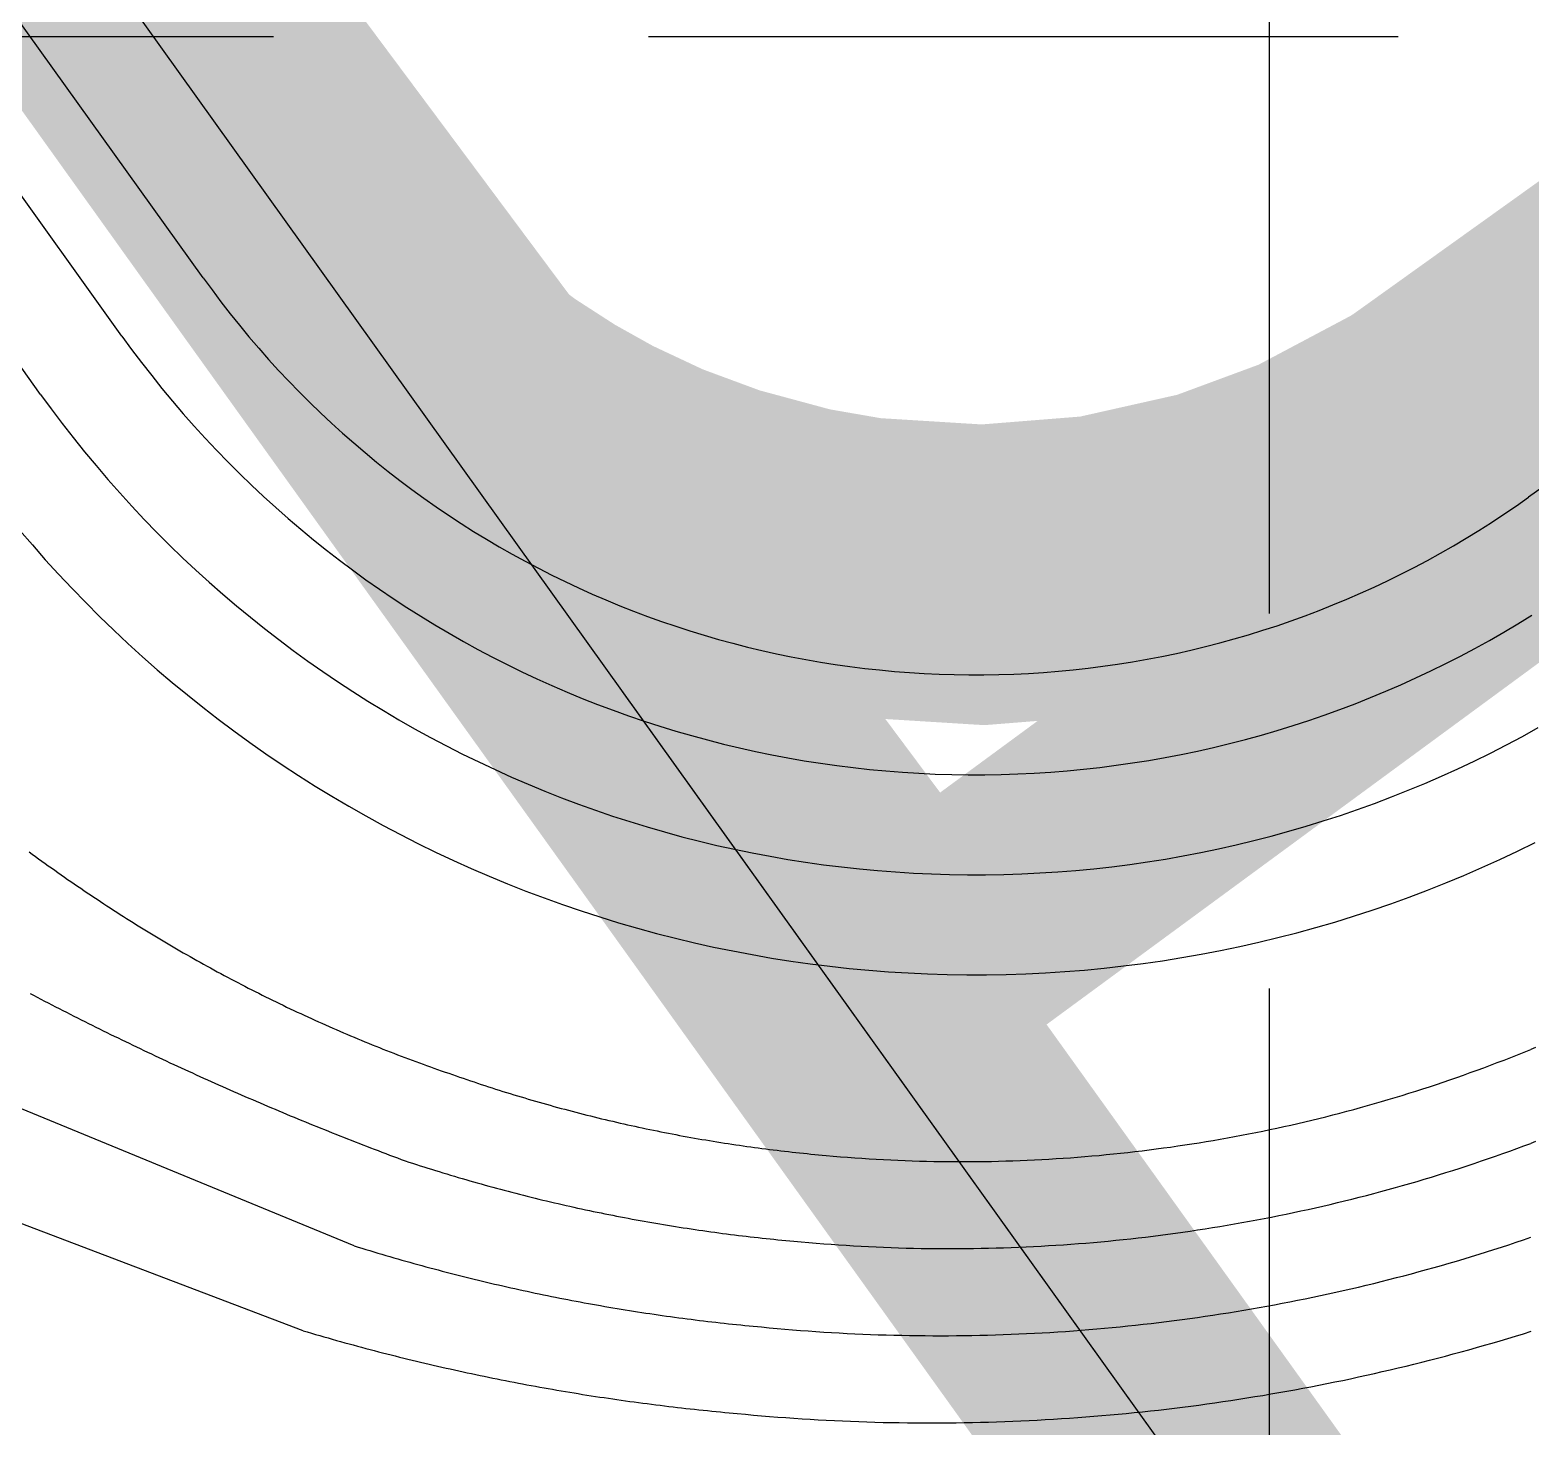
# Model space of a CAD drawing. Header units: inches. Extents: x 2439273 to 2445077, y 7048639 to 7057917.
# Drawn here: x 2442415 to 2442475.1, y 7053656.7 to 7053712.6 of the extents above; entities that cross this region are included whole.
import ezdxf

# ---------------------------------------------------------------- set-up
doc = ezdxf.new("R2010")
doc.units = ezdxf.units.IN
doc.header["$LTSCALE"] = 300
doc.header["$MEASUREMENT"] = 0
for name, pattern in [('DASHED', [0.29, 0.25, -0.04]), ('DASHEDX2', [0.165, 0.125, -0.04]), ('HIDDEN', [0.375, 0.25, -0.125]), ('PHANTOM', [4.25, 3.5, -0.15, 0.15, -0.15, 0.15, -0.15])]:
    doc.linetypes.add(name, pattern=pattern)
for name, color, linetype in [('BOUNDARY', 24, 'PHANTOM'), ('DRAINAGE_AREA', 250, 'DASHEDX2'), ('GRID', 254, 'HIDDEN'), ('LIMITS OF DISTURBANCE', 1, 'HIDDEN'), ('new', 3, 'Continuous'), ('PC', 43, 'DASHEDX2')]:
    doc.layers.add(name, color=color, linetype=linetype)

msp = doc.modelspace()

# ---------------------------------------------------------------- linework, layer by layer
at = {"layer": 'BOUNDARY', "color": 7, "linetype": 'Continuous', "flags": 128}
msp.add_lwpolyline([(2441748.831, 7054649.566), (2442955.134, 7052964.886), (2442981.84, 7052986.148), (2442978.985, 7053079.082), (2443104.99, 7053084.195), (2443124.071, 7053099.386), (2443545.946, 7053500.828), (2443498.64, 7053611.711), (2443514.014, 7053763.957), (2443611.836, 7054000.898), (2443936.29, 7054219.097), (2444200.967, 7054649.755), (2444283.166, 7055046.254), (2444151.979, 7055473.57), (2444011.626, 7055690.752), (2443140.657, 7055289.991)], dxfattribs=at)
msp.add_lwpolyline([(2441748.831, 7054649.566), (2442955.134, 7052964.886), (2442981.84, 7052986.148), (2442978.985, 7053079.082), (2443104.99, 7053084.195), (2443124.071, 7053099.386), (2443545.946, 7053500.828), (2443498.64, 7053611.711), (2443514.014, 7053763.957), (2443611.836, 7054000.898), (2443936.29, 7054219.097), (2444200.967, 7054649.755), (2444283.166, 7055046.254), (2444151.979, 7055473.57), (2444011.626, 7055690.752), (2443140.657, 7055289.991)], dxfattribs=at)
at = {"layer": 'DRAINAGE_AREA', "color": 7, "linetype": 'DASHED', "const_width": 12, "flags": 128}
msp.add_lwpolyline([(2442471.321, 7053696.212), (2442855.352, 7053971.149), (2442718.619, 7054888.488), (2442636.186, 7055024.844), (2441766.617, 7054624.727), (2442426.212, 7053703.56), (2442428.131, 7053701.393), (2442429.795, 7053699.769), (2442431.827, 7053698.037), (2442433.437, 7053696.841), (2442435.341, 7053695.613), (2442437.206, 7053694.571), (2442439.623, 7053693.437), (2442442.383, 7053692.416), (2442445.726, 7053691.513), (2442448.356, 7053691.056), (2442453.15, 7053690.759), (2442457.937, 7053691.141), (2442462.623, 7053692.193), (2442466.628, 7053693.674), (2442470.87, 7053695.926), (2442471.321, 7053696.212)], close=True, dxfattribs=at)
msp.add_lwpolyline([(2442426.212, 7053703.56), (2443106.662, 7052755.347), (2442449.991, 7052322.668), (2442339.328, 7052488.114)], dxfattribs=at)
at = {"layer": 'GRID', "linetype": 'HIDDEN', "ltscale": 0.4}
for p, q in [((2442464.613, 7049369.214), (2442464.613, 7057765.425)), ((2439424.763, 7053712.292), (2444925.444, 7053712.292))]:
    msp.add_line(p, q, dxfattribs=at)
at = {"layer": 'LIMITS OF DISTURBANCE', "linetype": 'HIDDEN', "const_width": 10, "flags": 128}
msp.add_lwpolyline([(2442886.991, 7052945.508), (2442895.429, 7053179.564), (2442913.361, 7053306.082), (2442998.8, 7053329.276), (2443093.732, 7053267.072), (2443296.253, 7053331.385), (2443338.445, 7053257.583), (2443392.24, 7053315.57), (2443340.554, 7053361.96), (2443447.089, 7053414.675), (2443517.822, 7053314.087), (2443574.966, 7053356.593), (2443489.914, 7053468.172), (2443446.059, 7053438.949), (2443383.598, 7053614.288), (2443418.052, 7053884.167), (2443327.031, 7054031.843), (2443323.073, 7054052.939), (2443416.733, 7054128.096), (2443524.903, 7054050.302), (2443573.712, 7054048.984), (2443787.414, 7054200.616), (2444024.685, 7054478.236), (2444110.498, 7054653.513), (2444155.291, 7054902.887), (2444160.765, 7055069.767), (2444147.308, 7055200.645), (2444077.574, 7055450.666), (2443950.396, 7055673.724), (2443333.939, 7055400.626), (2443359.364, 7055365.047), (2443134.351, 7055268.477), (2442886.456, 7055663.655), (2442672.884, 7055635.7), (2442663.985, 7055558.189), (2442899.022, 7055169.889), (2442892.759, 7055099.776), (2442914.053, 7055045.939), (2443178.35, 7054615.247), (2442985.451, 7054501.314), (2442726.727, 7054920.141), (2442733.57, 7054854.117), (2442852.435, 7053970.464), (2442450.392, 7053675.078), (2441832.146, 7054504.963), (2441778.692, 7054488.783), (2441880.344, 7054326.593), (2442122.976, 7053975.484), (2442344.489, 7053665.127), (2442528.89, 7053430.201), (2442805.155, 7053043.91), (2442834.55, 7052997.615)], close=True, dxfattribs=at)
at = {"layer": 'new', "color": 3, "linetype": 'PHANTOM', "flags": 128}
msp.add_lwpolyline([(2441748.831, 7054649.566), (2442955.134, 7052964.886), (2442981.84, 7052986.148), (2442978.985, 7053079.082), (2443104.99, 7053084.195), (2443124.071, 7053099.386), (2443545.946, 7053500.828), (2443498.64, 7053611.711), (2443514.014, 7053763.957), (2443611.836, 7054000.898), (2443936.29, 7054219.097), (2444200.967, 7054649.755), (2444283.166, 7055046.254), (2444151.979, 7055473.57), (2444011.626, 7055690.752), (2443140.657, 7055289.991)], dxfattribs=at)
at = {"layer": 'PC', "color": 24, "linetype": 'Continuous', "flags": 128}
for points in [[(2442639.609, 7055026.913), (2442722.457, 7054889.871), (2442859.669, 7053969.32), (2442474.974, 7053693.862)], [(2442421.954, 7053702.635), (2441763.365, 7054622.398)], [(2442418.702, 7053700.306), (2441760.112, 7054620.069)], [(2442415.45, 7053697.978), (2441756.86, 7054617.74)], [(2442421.954, 7053702.635), (2442422.306, 7053702.152), (2442422.665, 7053701.675), (2442423.031, 7053701.204), (2442423.404, 7053700.739), (2442423.785, 7053700.279), (2442424.173, 7053699.826), (2442424.569, 7053699.378), (2442424.971, 7053698.937), (2442425.38, 7053698.502), (2442425.796, 7053698.074), (2442426.218, 7053697.653), (2442426.647, 7053697.238), (2442427.083, 7053696.829), (2442427.524, 7053696.428), (2442427.973, 7053696.034), (2442428.427, 7053695.647), (2442428.887, 7053695.266), (2442429.353, 7053694.894), (2442429.825, 7053694.528), (2442430.303, 7053694.17), (2442430.786, 7053693.82), (2442431.275, 7053693.477), (2442431.769, 7053693.142), (2442432.268, 7053692.815), (2442432.772, 7053692.496), (2442433.282, 7053692.184), (2442433.796, 7053691.881), (2442434.314, 7053691.586), (2442434.838, 7053691.299), (2442435.365, 7053691.02), (2442435.898, 7053690.749), (2442436.434, 7053690.487), (2442436.974, 7053690.234), (2442437.518, 7053689.988), (2442438.066, 7053689.752), (2442438.618, 7053689.524), (2442439.173, 7053689.305), (2442439.732, 7053689.094), (2442440.294, 7053688.893), (2442440.859, 7053688.7), (2442441.426, 7053688.516), (2442441.997, 7053688.341), (2442442.57, 7053688.175), (2442443.146, 7053688.018), (2442443.725, 7053687.87), (2442444.305, 7053687.731), (2442444.888, 7053687.602), (2442445.472, 7053687.481), (2442446.059, 7053687.37), (2442446.647, 7053687.268), (2442447.237, 7053687.175), (2442447.828, 7053687.091), (2442448.42, 7053687.017), (2442449.013, 7053686.952), (2442449.608, 7053686.897), (2442450.203, 7053686.85), (2442450.798, 7053686.813), (2442451.395, 7053686.786), (2442451.991, 7053686.768), (2442452.588, 7053686.759), (2442453.185, 7053686.76), (2442453.782, 7053686.769), (2442454.378, 7053686.789), (2442454.975, 7053686.817), (2442455.57, 7053686.855), (2442456.165, 7053686.903), (2442456.76, 7053686.96), (2442457.353, 7053687.026), (2442457.945, 7053687.101), (2442458.536, 7053687.186), (2442459.125, 7053687.28), (2442459.713, 7053687.383), (2442460.299, 7053687.495), (2442460.884, 7053687.617), (2442461.466, 7053687.748), (2442462.046, 7053687.887), (2442462.624, 7053688.036), (2442463.2, 7053688.195), (2442463.773, 7053688.362), (2442464.343, 7053688.538), (2442464.911, 7053688.723), (2442465.475, 7053688.917), (2442466.037, 7053689.119), (2442466.595, 7053689.331), (2442467.15, 7053689.551), (2442467.701, 7053689.78), (2442468.249, 7053690.018), (2442468.792, 7053690.264), (2442469.332, 7053690.518), (2442469.868, 7053690.781), (2442470.4, 7053691.053), (2442470.927, 7053691.333), (2442471.45, 7053691.621), (2442471.968, 7053691.917), (2442472.481, 7053692.221), (2442472.99, 7053692.534), (2442473.494, 7053692.854), (2442473.992, 7053693.182), (2442474.486, 7053693.518), (2442474.974, 7053693.862)], [(2442418.702, 7053700.306), (2442419.09, 7053699.773), (2442419.487, 7053699.246), (2442419.892, 7053698.725), (2442420.305, 7053698.21), (2442420.726, 7053697.702), (2442421.155, 7053697.201), (2442421.592, 7053696.707), (2442422.036, 7053696.219), (2442422.488, 7053695.739), (2442422.948, 7053695.265), (2442423.415, 7053694.799), (2442423.889, 7053694.341), (2442424.37, 7053693.889), (2442424.859, 7053693.446), (2442425.354, 7053693.01), (2442425.856, 7053692.582), (2442426.365, 7053692.162), (2442426.88, 7053691.75), (2442427.402, 7053691.346), (2442427.929, 7053690.951), (2442428.464, 7053690.563), (2442429.004, 7053690.185), (2442429.55, 7053689.814), (2442430.101, 7053689.453), (2442430.659, 7053689.1), (2442431.222, 7053688.755), (2442431.79, 7053688.42), (2442432.363, 7053688.094), (2442432.942, 7053687.776), (2442433.525, 7053687.468), (2442434.113, 7053687.169), (2442434.706, 7053686.88), (2442435.303, 7053686.599), (2442435.905, 7053686.328), (2442436.51, 7053686.067), (2442437.12, 7053685.815), (2442437.734, 7053685.573), (2442438.351, 7053685.34), (2442438.972, 7053685.117), (2442439.596, 7053684.904), (2442440.224, 7053684.701), (2442440.855, 7053684.508), (2442441.488, 7053684.324), (2442442.125, 7053684.151), (2442442.764, 7053683.987), (2442443.406, 7053683.834), (2442444.05, 7053683.69), (2442444.696, 7053683.557), (2442445.344, 7053683.434), (2442445.994, 7053683.321), (2442446.646, 7053683.219), (2442447.299, 7053683.127), (2442447.954, 7053683.045), (2442448.609, 7053682.973), (2442449.266, 7053682.911), (2442449.924, 7053682.86), (2442450.582, 7053682.819), (2442451.241, 7053682.789), (2442451.901, 7053682.769), (2442452.56, 7053682.759), (2442453.22, 7053682.76), (2442453.88, 7053682.771), (2442454.539, 7053682.792), (2442455.198, 7053682.824), (2442455.857, 7053682.866), (2442456.514, 7053682.918), (2442457.171, 7053682.981), (2442457.827, 7053683.054), (2442458.481, 7053683.137), (2442459.134, 7053683.231), (2442459.786, 7053683.335), (2442460.435, 7053683.449), (2442461.083, 7053683.573), (2442461.729, 7053683.707), (2442462.373, 7053683.852), (2442463.014, 7053684.006), (2442463.653, 7053684.171), (2442464.289, 7053684.346), (2442464.923, 7053684.53), (2442465.553, 7053684.725), (2442466.18, 7053684.929), (2442466.804, 7053685.144), (2442467.425, 7053685.368), (2442468.042, 7053685.602), (2442468.655, 7053685.845), (2442469.264, 7053686.098), (2442469.869, 7053686.361), (2442470.47, 7053686.633), (2442471.067, 7053686.914), (2442471.659, 7053687.205), (2442472.247, 7053687.505), (2442472.83, 7053687.814), (2442473.407, 7053688.133), (2442473.98, 7053688.46), (2442474.548, 7053688.796), (2442475.11, 7053689.142)], [(2442415.45, 7053697.978), (2442415.875, 7053697.393), (2442416.31, 7053696.816), (2442416.753, 7053696.245), (2442417.205, 7053695.682), (2442417.666, 7053695.126), (2442418.136, 7053694.577), (2442418.615, 7053694.035), (2442419.101, 7053693.501), (2442419.596, 7053692.975), (2442420.1, 7053692.457), (2442420.611, 7053691.946), (2442421.131, 7053691.444), (2442421.658, 7053690.95), (2442422.193, 7053690.464), (2442422.735, 7053689.987), (2442423.285, 7053689.518), (2442423.842, 7053689.058), (2442424.406, 7053688.606), (2442424.978, 7053688.164), (2442425.556, 7053687.731), (2442426.141, 7053687.307), (2442426.733, 7053686.892), (2442427.331, 7053686.486), (2442427.935, 7053686.09), (2442428.545, 7053685.704), (2442429.162, 7053685.327), (2442429.784, 7053684.959), (2442430.412, 7053684.602), (2442431.046, 7053684.254), (2442431.684, 7053683.917), (2442432.329, 7053683.59), (2442432.978, 7053683.272), (2442433.632, 7053682.965), (2442434.291, 7053682.668), (2442434.954, 7053682.382), (2442435.622, 7053682.106), (2442436.294, 7053681.841), (2442436.97, 7053681.586), (2442437.65, 7053681.342), (2442438.334, 7053681.109), (2442439.021, 7053680.886), (2442439.712, 7053680.674), (2442440.406, 7053680.473), (2442441.103, 7053680.283), (2442441.803, 7053680.104), (2442442.506, 7053679.936), (2442443.211, 7053679.779), (2442443.919, 7053679.633), (2442444.629, 7053679.499), (2442445.341, 7053679.375), (2442446.055, 7053679.263), (2442446.77, 7053679.162), (2442447.487, 7053679.072), (2442448.205, 7053678.993), (2442448.925, 7053678.926), (2442449.645, 7053678.87), (2442450.366, 7053678.825), (2442451.088, 7053678.792), (2442451.81, 7053678.77), (2442452.533, 7053678.759), (2442453.255, 7053678.76), (2442453.978, 7053678.772), (2442454.7, 7053678.795), (2442455.422, 7053678.83), (2442456.143, 7053678.876), (2442456.863, 7053678.933), (2442457.582, 7053679.002), (2442458.301, 7053679.082), (2442459.017, 7053679.173), (2442459.733, 7053679.276), (2442460.446, 7053679.389), (2442461.158, 7053679.514), (2442461.867, 7053679.65), (2442462.575, 7053679.798), (2442463.28, 7053679.956), (2442463.982, 7053680.125), (2442464.682, 7053680.306), (2442465.379, 7053680.497), (2442466.072, 7053680.699), (2442466.763, 7053680.912), (2442467.45, 7053681.136), (2442468.133, 7053681.371), (2442468.813, 7053681.616), (2442469.489, 7053681.872), (2442470.16, 7053682.139), (2442470.827, 7053682.416), (2442471.49, 7053682.704), (2442472.148, 7053683.002), (2442472.802, 7053683.31), (2442473.451, 7053683.628), (2442474.094, 7053683.957), (2442474.732, 7053684.296), (2442475.365, 7053684.645)], [(2442414.607, 7053692.549), (2442415.118, 7053691.952), (2442415.637, 7053691.364), (2442416.167, 7053690.783), (2442416.705, 7053690.211), (2442417.252, 7053689.648), (2442417.808, 7053689.093), (2442418.372, 7053688.547), (2442418.945, 7053688.01), (2442419.527, 7053687.482), (2442420.116, 7053686.963), (2442420.714, 7053686.453), (2442421.32, 7053685.953), (2442421.933, 7053685.463), (2442422.554, 7053684.982), (2442423.183, 7053684.511), (2442423.818, 7053684.05), (2442424.461, 7053683.599), (2442425.111, 7053683.158), (2442425.768, 7053682.728), (2442426.432, 7053682.307), (2442427.102, 7053681.898), (2442427.778, 7053681.499), (2442428.461, 7053681.11), (2442429.149, 7053680.732), (2442429.844, 7053680.366), (2442430.544, 7053680.01), (2442431.25, 7053679.665), (2442431.961, 7053679.331), (2442432.677, 7053679.009), (2442433.398, 7053678.697), (2442434.124, 7053678.397), (2442434.854, 7053678.109), (2442435.589, 7053677.832), (2442436.328, 7053677.567), (2442437.072, 7053677.313), (2442437.819, 7053677.071), (2442438.57, 7053676.841), (2442439.324, 7053676.622), (2442440.082, 7053676.416), (2442440.843, 7053676.221), (2442441.607, 7053676.039), (2442442.373, 7053675.868), (2442443.143, 7053675.71), (2442443.914, 7053675.563), (2442444.688, 7053675.429), (2442445.464, 7053675.307), (2442446.241, 7053675.197), (2442447.021, 7053675.099), (2442447.801, 7053675.014), (2442448.583, 7053674.94), (2442449.366, 7053674.88), (2442450.15, 7053674.831), (2442450.935, 7053674.795), (2442451.72, 7053674.771), (2442452.505, 7053674.759), (2442453.291, 7053674.76), (2442454.076, 7053674.773), (2442454.861, 7053674.798), (2442455.645, 7053674.836), (2442456.429, 7053674.886), (2442457.212, 7053674.949), (2442457.994, 7053675.023), (2442458.774, 7053675.11), (2442459.554, 7053675.209), (2442460.331, 7053675.321), (2442461.107, 7053675.444), (2442461.88, 7053675.58), (2442462.652, 7053675.728), (2442463.42, 7053675.888), (2442464.187, 7053676.06), (2442464.95, 7053676.244), (2442465.711, 7053676.44), (2442466.468, 7053676.648), (2442467.222, 7053676.868), (2442467.973, 7053677.1), (2442468.719, 7053677.343), (2442469.462, 7053677.598), (2442470.201, 7053677.865), (2442470.935, 7053678.143), (2442471.665, 7053678.433), (2442472.391, 7053678.734), (2442473.111, 7053679.047), (2442473.827, 7053679.371), (2442474.537, 7053679.706), (2442475.242, 7053680.052)], [(2442414.986, 7053679.679), (2442415.114, 7053679.586), (2442415.242, 7053679.493), (2442415.37, 7053679.4), (2442415.498, 7053679.307), (2442415.627, 7053679.215), (2442415.755, 7053679.123), (2442415.884, 7053679.031), (2442416.013, 7053678.94), (2442416.142, 7053678.848), (2442416.272, 7053678.757), (2442416.402, 7053678.667), (2442416.531, 7053678.576), (2442416.661, 7053678.486), (2442416.792, 7053678.397), (2442416.922, 7053678.307), (2442417.053, 7053678.218), (2442417.184, 7053678.129), (2442417.315, 7053678.041), (2442417.446, 7053677.952), (2442417.577, 7053677.864), (2442417.709, 7053677.777), (2442417.841, 7053677.689), (2442417.973, 7053677.602), (2442418.105, 7053677.515)], [(2442418.105, 7053677.515), (2442418.236, 7053677.43), (2442418.366, 7053677.345), (2442418.497, 7053677.261), (2442418.628, 7053677.176), (2442418.759, 7053677.093), (2442418.891, 7053677.009), (2442419.022, 7053676.926), (2442419.154, 7053676.843), (2442419.286, 7053676.761), (2442419.419, 7053676.678), (2442419.551, 7053676.596), (2442419.684, 7053676.515), (2442419.817, 7053676.434), (2442419.95, 7053676.353), (2442420.083, 7053676.272), (2442420.217, 7053676.192), (2442420.35, 7053676.112), (2442420.484, 7053676.033), (2442420.618, 7053675.954), (2442420.753, 7053675.875), (2442420.887, 7053675.797), (2442421.022, 7053675.718), (2442421.157, 7053675.641), (2442421.292, 7053675.563), (2442421.427, 7053675.486), (2442421.563, 7053675.409), (2442421.699, 7053675.333), (2442421.834, 7053675.257), (2442421.97, 7053675.181), (2442422.107, 7053675.106), (2442422.243, 7053675.031), (2442422.38, 7053674.956), (2442422.517, 7053674.882), (2442422.654, 7053674.808), (2442422.791, 7053674.734), (2442422.928, 7053674.661), (2442423.066, 7053674.588), (2442423.204, 7053674.515), (2442423.342, 7053674.443), (2442423.48, 7053674.371), (2442423.618, 7053674.3), (2442423.757, 7053674.229), (2442423.895, 7053674.158), (2442424.034, 7053674.087), (2442424.173, 7053674.017), (2442424.313, 7053673.947), (2442424.452, 7053673.878), (2442424.592, 7053673.809), (2442424.731, 7053673.74), (2442424.871, 7053673.672), (2442425.011, 7053673.604), (2442425.152, 7053673.536), (2442425.292, 7053673.469), (2442425.433, 7053673.402), (2442425.574, 7053673.335), (2442425.714, 7053673.269), (2442425.856, 7053673.203), (2442425.997, 7053673.138), (2442426.138, 7053673.073), (2442426.28, 7053673.008), (2442426.422, 7053672.943), (2442426.564, 7053672.879), (2442426.706, 7053672.816), (2442426.848, 7053672.752), (2442426.99, 7053672.689), (2442427.133, 7053672.627), (2442427.276, 7053672.565), (2442427.419, 7053672.503), (2442427.562, 7053672.441), (2442427.705, 7053672.38), (2442427.848, 7053672.319), (2442427.992, 7053672.259), (2442428.136, 7053672.199), (2442428.279, 7053672.139), (2442428.423, 7053672.08), (2442428.568, 7053672.021), (2442428.712, 7053671.962), (2442428.856, 7053671.904), (2442429.001, 7053671.846), (2442429.146, 7053671.788), (2442429.29, 7053671.731), (2442429.435, 7053671.674), (2442429.581, 7053671.618), (2442429.726, 7053671.562), (2442429.871, 7053671.506), (2442430.017, 7053671.451), (2442430.163, 7053671.396), (2442430.308, 7053671.341), (2442430.454, 7053671.287), (2442430.601, 7053671.233), (2442430.747, 7053671.18), (2442430.893, 7053671.127), (2442431.04, 7053671.074), (2442431.186, 7053671.022), (2442431.333, 7053670.97), (2442431.48, 7053670.918), (2442431.627, 7053670.867), (2442431.774, 7053670.816), (2442431.922, 7053670.766), (2442432.069, 7053670.716)], [(2442415.025, 7053674.014), (2442415.171, 7053673.937), (2442415.317, 7053673.861), (2442415.462, 7053673.785), (2442415.608, 7053673.709), (2442415.754, 7053673.633), (2442415.9, 7053673.558), (2442416.046, 7053673.482), (2442416.193, 7053673.407), (2442416.339, 7053673.332), (2442416.485, 7053673.258), (2442416.632, 7053673.183), (2442416.779, 7053673.109), (2442416.925, 7053673.035), (2442417.072, 7053672.961), (2442417.219, 7053672.887), (2442417.366, 7053672.813), (2442417.513, 7053672.74), (2442417.66, 7053672.666), (2442417.808, 7053672.593), (2442417.955, 7053672.521), (2442418.103, 7053672.448), (2442418.25, 7053672.375), (2442418.398, 7053672.303), (2442418.546, 7053672.231), (2442418.693, 7053672.159), (2442418.841, 7053672.087), (2442418.989, 7053672.016), (2442419.138, 7053671.945), (2442419.286, 7053671.873), (2442419.434, 7053671.803), (2442419.582, 7053671.732), (2442419.731, 7053671.661), (2442419.88, 7053671.591), (2442420.028, 7053671.521), (2442420.177, 7053671.451), (2442420.326, 7053671.381), (2442420.475, 7053671.311), (2442420.624, 7053671.242), (2442420.773, 7053671.173), (2442420.922, 7053671.104), (2442421.072, 7053671.035), (2442421.221, 7053670.966), (2442421.37, 7053670.898), (2442421.52, 7053670.829), (2442421.67, 7053670.761), (2442421.819, 7053670.693), (2442421.969, 7053670.626), (2442422.119, 7053670.558), (2442422.269, 7053670.491), (2442422.419, 7053670.424), (2442422.569, 7053670.357), (2442422.72, 7053670.29), (2442422.87, 7053670.224), (2442423.02, 7053670.157), (2442423.171, 7053670.091), (2442423.322, 7053670.025), (2442423.472, 7053669.959), (2442423.623, 7053669.894), (2442423.774, 7053669.828), (2442423.925, 7053669.763), (2442424.076, 7053669.698), (2442424.227, 7053669.633), (2442424.378, 7053669.569), (2442424.529, 7053669.505), (2442424.681, 7053669.44), (2442424.832, 7053669.376), (2442424.984, 7053669.312), (2442425.135, 7053669.249), (2442425.287, 7053669.185), (2442425.439, 7053669.122), (2442425.591, 7053669.059), (2442425.743, 7053668.996), (2442425.895, 7053668.934), (2442426.047, 7053668.871), (2442426.199, 7053668.809), (2442426.351, 7053668.747), (2442426.503, 7053668.685), (2442426.656, 7053668.623), (2442426.808, 7053668.562), (2442426.961, 7053668.501), (2442427.114, 7053668.44), (2442427.266, 7053668.379), (2442427.419, 7053668.318), (2442427.572, 7053668.258), (2442427.725, 7053668.197), (2442427.878, 7053668.137), (2442428.031, 7053668.077), (2442428.184, 7053668.018), (2442428.338, 7053667.958), (2442428.491, 7053667.899), (2442428.644, 7053667.84), (2442428.798, 7053667.781), (2442428.951, 7053667.722), (2442429.105, 7053667.664), (2442429.259, 7053667.605), (2442429.413, 7053667.547), (2442429.567, 7053667.489), (2442429.72, 7053667.432), (2442429.874, 7053667.374), (2442430.029, 7053667.317)], [(2442446.872, 7053667.531), (2442447.159, 7053667.505), (2442447.446, 7053667.481), (2442447.733, 7053667.458), (2442448.02, 7053667.437), (2442448.307, 7053667.417), (2442448.594, 7053667.399), (2442448.882, 7053667.382), (2442449.169, 7053667.366), (2442449.456, 7053667.351), (2442449.744, 7053667.338), (2442450.032, 7053667.327), (2442450.319, 7053667.316), (2442450.607, 7053667.308), (2442450.895, 7053667.3), (2442451.182, 7053667.294), (2442451.47, 7053667.289), (2442451.758, 7053667.286), (2442452.046, 7053667.284), (2442452.334, 7053667.283), (2442452.622, 7053667.284), (2442452.909, 7053667.286), (2442453.197, 7053667.29), (2442453.485, 7053667.295), (2442453.773, 7053667.301), (2442454.06, 7053667.309), (2442454.348, 7053667.318), (2442454.636, 7053667.329), (2442454.923, 7053667.341), (2442455.211, 7053667.354), (2442455.498, 7053667.369), (2442455.786, 7053667.385), (2442456.073, 7053667.402), (2442456.36, 7053667.421), (2442456.647, 7053667.441), (2442456.934, 7053667.463), (2442457.221, 7053667.485), (2442457.508, 7053667.51), (2442457.795, 7053667.535), (2442458.081, 7053667.563), (2442458.368, 7053667.591), (2442458.654, 7053667.621), (2442458.94, 7053667.652), (2442459.226, 7053667.685), (2442459.512, 7053667.718), (2442459.798, 7053667.754), (2442460.083, 7053667.79), (2442460.368, 7053667.829), (2442460.654, 7053667.868), (2442460.939, 7053667.909), (2442461.223, 7053667.951), (2442461.508, 7053667.994), (2442461.792, 7053668.039), (2442462.076, 7053668.086), (2442462.36, 7053668.133), (2442462.644, 7053668.182), (2442462.927, 7053668.233), (2442463.21, 7053668.284), (2442463.493, 7053668.337), (2442463.776, 7053668.392), (2442464.058, 7053668.448), (2442464.34, 7053668.505), (2442464.622, 7053668.563), (2442464.904, 7053668.623), (2442465.185, 7053668.685), (2442465.466, 7053668.747), (2442465.746, 7053668.811), (2442466.027, 7053668.876), (2442466.307, 7053668.943), (2442466.586, 7053669.011), (2442466.866, 7053669.08), (2442467.145, 7053669.151), (2442467.424, 7053669.223), (2442467.702, 7053669.296), (2442467.98, 7053669.371), (2442468.257, 7053669.447), (2442468.535, 7053669.524), (2442468.812, 7053669.603), (2442469.088, 7053669.683), (2442469.364, 7053669.764), (2442469.64, 7053669.847), (2442469.915, 7053669.931), (2442470.19, 7053670.016), (2442470.465, 7053670.103), (2442470.739, 7053670.191), (2442471.012, 7053670.28), (2442471.286, 7053670.37), (2442471.558, 7053670.462), (2442471.831, 7053670.555), (2442472.103, 7053670.65), (2442472.374, 7053670.746), (2442472.645, 7053670.843), (2442472.915, 7053670.941), (2442473.185, 7053671.041), (2442473.455, 7053671.142), (2442473.724, 7053671.244), (2442473.993, 7053671.348), (2442474.261, 7053671.453), (2442474.528, 7053671.559), (2442474.795, 7053671.666), (2442475.062, 7053671.775)], [(2442475.249, 7053671.852), (2442475.062, 7053671.775)], [(2442427.988, 7053663.918), (2442411.946, 7053670.512)], [(2442432.069, 7053670.716), (2442432.213, 7053670.666), (2442432.356, 7053670.616), (2442432.5, 7053670.567), (2442432.644, 7053670.518), (2442432.787, 7053670.47), (2442432.931, 7053670.422), (2442433.076, 7053670.374), (2442433.22, 7053670.327), (2442433.364, 7053670.28), (2442433.509, 7053670.233), (2442433.653, 7053670.187), (2442433.798, 7053670.141), (2442433.943, 7053670.095), (2442434.088, 7053670.05), (2442434.233, 7053670.005), (2442434.378, 7053669.961), (2442434.523, 7053669.917), (2442434.668, 7053669.873), (2442434.814, 7053669.83), (2442434.959, 7053669.787), (2442435.105, 7053669.744), (2442435.251, 7053669.702), (2442435.397, 7053669.66), (2442435.543, 7053669.618), (2442435.689, 7053669.577), (2442435.835, 7053669.536), (2442435.981, 7053669.495), (2442436.128, 7053669.455), (2442436.274, 7053669.415), (2442436.421, 7053669.376), (2442436.568, 7053669.337), (2442436.714, 7053669.298), (2442436.861, 7053669.26), (2442437.008, 7053669.222), (2442437.155, 7053669.184), (2442437.302, 7053669.147), (2442437.45, 7053669.11), (2442437.597, 7053669.074), (2442437.745, 7053669.038), (2442437.892, 7053669.002), (2442438.04, 7053668.966), (2442438.187, 7053668.931), (2442438.335, 7053668.897), (2442438.483, 7053668.862), (2442438.631, 7053668.828), (2442438.779, 7053668.795), (2442438.927, 7053668.762), (2442439.075, 7053668.729), (2442439.224, 7053668.696), (2442439.372, 7053668.664), (2442439.521, 7053668.632), (2442439.669, 7053668.601), (2442439.818, 7053668.57), (2442439.966, 7053668.539), (2442440.115, 7053668.509), (2442440.264, 7053668.479), (2442440.413, 7053668.45), (2442440.562, 7053668.42), (2442440.711, 7053668.392), (2442440.86, 7053668.363), (2442441.009, 7053668.335), (2442441.158, 7053668.307), (2442441.308, 7053668.28), (2442441.457, 7053668.253), (2442441.607, 7053668.227), (2442441.756, 7053668.2), (2442441.906, 7053668.175), (2442442.055, 7053668.149), (2442442.205, 7053668.124), (2442442.355, 7053668.099), (2442442.505, 7053668.075), (2442442.655, 7053668.051), (2442442.805, 7053668.027), (2442442.955, 7053668.004), (2442443.105, 7053667.981), (2442443.255, 7053667.959), (2442443.405, 7053667.937), (2442443.555, 7053667.915), (2442443.705, 7053667.893), (2442443.856, 7053667.872), (2442444.006, 7053667.852), (2442444.157, 7053667.832), (2442444.307, 7053667.812), (2442444.458, 7053667.792), (2442444.608, 7053667.773), (2442444.759, 7053667.754), (2442444.91, 7053667.736), (2442445.06, 7053667.718), (2442445.211, 7053667.7), (2442445.362, 7053667.683), (2442445.513, 7053667.666), (2442445.664, 7053667.649), (2442445.815, 7053667.633), (2442445.966, 7053667.617), (2442446.117, 7053667.602), (2442446.268, 7053667.587), (2442446.419, 7053667.572), (2442446.57, 7053667.558), (2442446.721, 7053667.544), (2442446.872, 7053667.531)], [(2442475.256, 7053668.086), (2442475.067, 7053668.015)], [(2442445.581, 7053664.099), (2442445.879, 7053664.072), (2442446.178, 7053664.046), (2442446.477, 7053664.021), (2442446.776, 7053663.997), (2442447.075, 7053663.975), (2442447.375, 7053663.954), (2442447.674, 7053663.935), (2442447.974, 7053663.916), (2442448.273, 7053663.9), (2442448.573, 7053663.884), (2442448.872, 7053663.87), (2442449.172, 7053663.858), (2442449.472, 7053663.846), (2442449.772, 7053663.836), (2442450.072, 7053663.828), (2442450.372, 7053663.82), (2442450.672, 7053663.814), (2442450.971, 7053663.81), (2442451.271, 7053663.807), (2442451.571, 7053663.805), (2442451.871, 7053663.804), (2442452.171, 7053663.805), (2442452.471, 7053663.807), (2442452.771, 7053663.811), (2442453.071, 7053663.816), (2442453.371, 7053663.822), (2442453.671, 7053663.83), (2442453.971, 7053663.839), (2442454.271, 7053663.849), (2442454.571, 7053663.861), (2442454.87, 7053663.874), (2442455.17, 7053663.889), (2442455.47, 7053663.905), (2442455.769, 7053663.922), (2442456.069, 7053663.94), (2442456.368, 7053663.96), (2442456.667, 7053663.981), (2442456.966, 7053664.004), (2442457.265, 7053664.028), (2442457.564, 7053664.053), (2442457.863, 7053664.08), (2442458.162, 7053664.108), (2442458.46, 7053664.137), (2442458.759, 7053664.168), (2442459.057, 7053664.2), (2442459.355, 7053664.234), (2442459.653, 7053664.268), (2442459.951, 7053664.304), (2442460.249, 7053664.342), (2442460.546, 7053664.381), (2442460.844, 7053664.421), (2442461.141, 7053664.462), (2442461.438, 7053664.505), (2442461.734, 7053664.55), (2442462.031, 7053664.595), (2442462.327, 7053664.642), (2442462.623, 7053664.69), (2442462.919, 7053664.74), (2442463.215, 7053664.791), (2442463.51, 7053664.843), (2442463.805, 7053664.896), (2442464.1, 7053664.951), (2442464.395, 7053665.008), (2442464.689, 7053665.065), (2442464.984, 7053665.124), (2442465.278, 7053665.184), (2442465.571, 7053665.246), (2442465.864, 7053665.309), (2442466.158, 7053665.373), (2442466.45, 7053665.439), (2442466.743, 7053665.506), (2442467.035, 7053665.574), (2442467.327, 7053665.643), (2442467.618, 7053665.714), (2442467.909, 7053665.786), (2442468.2, 7053665.86), (2442468.491, 7053665.935), (2442468.781, 7053666.011), (2442469.071, 7053666.088), (2442469.36, 7053666.167), (2442469.649, 7053666.247), (2442469.938, 7053666.328), (2442470.227, 7053666.411), (2442470.515, 7053666.495), (2442470.802, 7053666.58), (2442471.089, 7053666.667), (2442471.376, 7053666.755), (2442471.663, 7053666.844), (2442471.949, 7053666.935), (2442472.234, 7053667.026), (2442472.52, 7053667.119), (2442472.804, 7053667.214), (2442473.089, 7053667.309), (2442473.373, 7053667.406), (2442473.656, 7053667.505), (2442473.939, 7053667.604), (2442474.222, 7053667.705), (2442474.504, 7053667.807), (2442474.785, 7053667.91), (2442475.067, 7053668.015)], [(2442425.947, 7053660.519), (2442408.866, 7053667.01)], [(2442430.029, 7053667.317), (2442430.18, 7053667.267), (2442430.331, 7053667.218), (2442430.483, 7053667.169), (2442430.634, 7053667.12), (2442430.786, 7053667.072), (2442430.937, 7053667.024), (2442431.089, 7053666.976), (2442431.241, 7053666.929), (2442431.393, 7053666.882), (2442431.546, 7053666.835), (2442431.698, 7053666.789), (2442431.85, 7053666.743), (2442432.003, 7053666.698), (2442432.155, 7053666.653), (2442432.308, 7053666.608), (2442432.461, 7053666.563), (2442432.614, 7053666.519), (2442432.767, 7053666.475), (2442432.92, 7053666.432), (2442433.073, 7053666.389), (2442433.227, 7053666.346), (2442433.38, 7053666.304), (2442433.534, 7053666.262), (2442433.687, 7053666.22), (2442433.841, 7053666.179), (2442433.995, 7053666.138), (2442434.149, 7053666.097), (2442434.303, 7053666.057), (2442434.457, 7053666.017), (2442434.611, 7053665.978), (2442434.765, 7053665.938), (2442434.919, 7053665.9), (2442435.074, 7053665.861), (2442435.228, 7053665.823), (2442435.383, 7053665.785), (2442435.538, 7053665.748), (2442435.693, 7053665.711), (2442435.847, 7053665.674), (2442436.002, 7053665.638), (2442436.157, 7053665.602), (2442436.313, 7053665.566), (2442436.468, 7053665.531), (2442436.623, 7053665.496), (2442436.778, 7053665.461), (2442436.934, 7053665.427), (2442437.089, 7053665.393), (2442437.245, 7053665.36), (2442437.401, 7053665.327), (2442437.556, 7053665.294), (2442437.712, 7053665.261), (2442437.868, 7053665.229), (2442438.024, 7053665.198), (2442438.18, 7053665.166), (2442438.336, 7053665.135), (2442438.492, 7053665.105), (2442438.649, 7053665.074), (2442438.805, 7053665.044), (2442438.961, 7053665.015), (2442439.118, 7053664.986), (2442439.274, 7053664.957), (2442439.431, 7053664.928), (2442439.588, 7053664.9), (2442439.744, 7053664.873), (2442439.901, 7053664.845), (2442440.058, 7053664.818), (2442440.215, 7053664.791), (2442440.372, 7053664.765), (2442440.529, 7053664.739), (2442440.686, 7053664.714), (2442440.843, 7053664.688), (2442441, 7053664.663), (2442441.158, 7053664.639), (2442441.315, 7053664.615), (2442441.472, 7053664.591), (2442441.63, 7053664.568), (2442441.787, 7053664.544), (2442441.945, 7053664.522), (2442442.102, 7053664.499), (2442442.26, 7053664.477), (2442442.418, 7053664.456), (2442442.575, 7053664.435), (2442442.733, 7053664.414), (2442442.891, 7053664.393), (2442443.049, 7053664.373), (2442443.207, 7053664.353), (2442443.365, 7053664.334), (2442443.523, 7053664.315), (2442443.681, 7053664.296), (2442443.839, 7053664.277), (2442443.997, 7053664.259), (2442444.155, 7053664.242), (2442444.314, 7053664.225), (2442444.472, 7053664.208), (2442444.63, 7053664.191), (2442444.788, 7053664.175), (2442444.947, 7053664.159), (2442445.105, 7053664.144), (2442445.264, 7053664.129), (2442445.422, 7053664.114), (2442445.581, 7053664.099)], [(2442427.988, 7053663.918), (2442428.147, 7053663.868), (2442428.306, 7053663.819), (2442428.465, 7053663.77), (2442428.625, 7053663.722), (2442428.784, 7053663.674), (2442428.943, 7053663.626), (2442429.103, 7053663.578), (2442429.263, 7053663.531), (2442429.423, 7053663.484), (2442429.582, 7053663.438), (2442429.742, 7053663.392), (2442429.903, 7053663.346), (2442430.063, 7053663.3), (2442430.223, 7053663.255), (2442430.383, 7053663.21), (2442430.544, 7053663.166), (2442430.705, 7053663.122), (2442430.865, 7053663.078), (2442431.026, 7053663.035), (2442431.187, 7053662.992), (2442431.348, 7053662.949), (2442431.509, 7053662.906), (2442431.67, 7053662.864), (2442431.831, 7053662.823), (2442431.993, 7053662.781), (2442432.154, 7053662.74), (2442432.315, 7053662.7), (2442432.477, 7053662.659), (2442432.639, 7053662.619), (2442432.8, 7053662.58), (2442432.962, 7053662.54), (2442433.124, 7053662.501), (2442433.286, 7053662.463), (2442433.448, 7053662.424), (2442433.61, 7053662.387), (2442433.773, 7053662.349), (2442433.935, 7053662.312), (2442434.097, 7053662.275), (2442434.26, 7053662.238), (2442434.422, 7053662.202), (2442434.585, 7053662.166), (2442434.748, 7053662.131), (2442434.91, 7053662.096), (2442435.073, 7053662.061), (2442435.236, 7053662.026), (2442435.399, 7053661.992), (2442435.562, 7053661.958), (2442435.725, 7053661.925), (2442435.889, 7053661.892), (2442436.052, 7053661.859), (2442436.215, 7053661.827), (2442436.379, 7053661.795), (2442436.542, 7053661.763), (2442436.706, 7053661.732), (2442436.869, 7053661.701), (2442437.033, 7053661.67), (2442437.197, 7053661.64), (2442437.361, 7053661.61), (2442437.525, 7053661.58), (2442437.688, 7053661.551), (2442437.852, 7053661.522), (2442438.017, 7053661.493), (2442438.181, 7053661.465), (2442438.345, 7053661.437), (2442438.509, 7053661.41), (2442438.673, 7053661.383), (2442438.838, 7053661.356), (2442439.002, 7053661.33), (2442439.167, 7053661.303), (2442439.331, 7053661.278), (2442439.496, 7053661.252), (2442439.66, 7053661.227), (2442439.825, 7053661.202), (2442439.99, 7053661.178), (2442440.155, 7053661.154), (2442440.319, 7053661.13), (2442440.484, 7053661.107), (2442440.649, 7053661.084), (2442440.814, 7053661.062), (2442440.979, 7053661.039), (2442441.144, 7053661.017), (2442441.31, 7053660.996), (2442441.475, 7053660.975), (2442441.64, 7053660.954), (2442441.805, 7053660.933), (2442441.971, 7053660.913), (2442442.136, 7053660.893), (2442442.301, 7053660.874), (2442442.467, 7053660.855), (2442442.632, 7053660.836), (2442442.798, 7053660.818), (2442442.963, 7053660.8), (2442443.129, 7053660.782), (2442443.294, 7053660.765), (2442443.46, 7053660.748), (2442443.626, 7053660.731), (2442443.792, 7053660.715), (2442443.957, 7053660.699), (2442444.123, 7053660.683), (2442444.289, 7053660.668)], [(2442444.289, 7053660.668), (2442444.6, 7053660.639), (2442444.911, 7053660.61), (2442445.222, 7053660.583), (2442445.533, 7053660.557), (2442445.844, 7053660.533), (2442446.156, 7053660.51), (2442446.467, 7053660.488), (2442446.779, 7053660.467), (2442447.091, 7053660.448), (2442447.402, 7053660.43), (2442447.714, 7053660.414), (2442448.026, 7053660.399), (2442448.338, 7053660.385), (2442448.65, 7053660.373), (2442448.962, 7053660.361), (2442449.274, 7053660.352), (2442449.587, 7053660.343), (2442449.899, 7053660.336), (2442450.211, 7053660.33), (2442450.523, 7053660.326), (2442450.836, 7053660.323), (2442451.148, 7053660.321), (2442451.46, 7053660.32), (2442451.772, 7053660.321), (2442452.085, 7053660.323), (2442452.397, 7053660.327), (2442452.709, 7053660.332), (2442453.021, 7053660.338), (2442453.333, 7053660.346), (2442453.646, 7053660.354), (2442453.958, 7053660.365), (2442454.27, 7053660.376), (2442454.582, 7053660.389), (2442454.894, 7053660.403), (2442455.206, 7053660.419), (2442455.517, 7053660.436), (2442455.829, 7053660.454), (2442456.141, 7053660.473), (2442456.452, 7053660.494), (2442456.764, 7053660.516), (2442457.075, 7053660.54), (2442457.387, 7053660.565), (2442457.698, 7053660.591), (2442458.009, 7053660.619), (2442458.32, 7053660.647), (2442458.631, 7053660.678), (2442458.941, 7053660.709), (2442459.252, 7053660.742), (2442459.562, 7053660.776), (2442459.873, 7053660.812), (2442460.183, 7053660.848), (2442460.493, 7053660.886), (2442460.802, 7053660.926), (2442461.112, 7053660.967), (2442461.421, 7053661.009), (2442461.731, 7053661.052), (2442462.04, 7053661.097), (2442462.349, 7053661.143), (2442462.657, 7053661.19), (2442462.966, 7053661.239), (2442463.274, 7053661.289), (2442463.582, 7053661.34), (2442463.89, 7053661.393), (2442464.197, 7053661.447), (2442464.505, 7053661.502), (2442464.812, 7053661.559), (2442465.119, 7053661.617), (2442465.425, 7053661.676), (2442465.732, 7053661.736), (2442466.038, 7053661.798), (2442466.344, 7053661.861), (2442466.649, 7053661.926), (2442466.954, 7053661.992), (2442467.259, 7053662.059), (2442467.564, 7053662.127), (2442467.868, 7053662.197), (2442468.173, 7053662.268), (2442468.476, 7053662.34), (2442468.78, 7053662.413), (2442469.083, 7053662.488), (2442469.386, 7053662.564), (2442469.688, 7053662.642), (2442469.991, 7053662.72), (2442470.292, 7053662.801), (2442470.594, 7053662.882), (2442470.895, 7053662.964), (2442471.196, 7053663.048), (2442471.496, 7053663.133), (2442471.796, 7053663.22), (2442472.096, 7053663.308), (2442472.395, 7053663.397), (2442472.694, 7053663.487), (2442472.993, 7053663.578), (2442473.291, 7053663.671), (2442473.589, 7053663.765), (2442473.886, 7053663.861), (2442474.183, 7053663.957), (2442474.48, 7053664.055), (2442474.776, 7053664.154), (2442475.072, 7053664.255)], [(2442425.947, 7053660.519), (2442426.114, 7053660.47), (2442426.281, 7053660.421), (2442426.448, 7053660.372), (2442426.615, 7053660.324), (2442426.782, 7053660.276), (2442426.949, 7053660.228), (2442427.117, 7053660.181), (2442427.284, 7053660.133), (2442427.452, 7053660.087), (2442427.619, 7053660.04), (2442427.787, 7053659.994), (2442427.955, 7053659.948), (2442428.122, 7053659.903), (2442428.29, 7053659.858), (2442428.459, 7053659.813), (2442428.627, 7053659.769), (2442428.795, 7053659.725), (2442428.963, 7053659.681), (2442429.132, 7053659.638), (2442429.3, 7053659.594), (2442429.469, 7053659.552), (2442429.637, 7053659.509), (2442429.806, 7053659.467), (2442429.975, 7053659.425), (2442430.144, 7053659.384), (2442430.313, 7053659.343), (2442430.482, 7053659.302), (2442430.651, 7053659.262), (2442430.82, 7053659.222), (2442430.99, 7053659.182), (2442431.159, 7053659.143), (2442431.328, 7053659.103), (2442431.498, 7053659.065), (2442431.668, 7053659.026), (2442431.837, 7053658.988), (2442432.007, 7053658.95), (2442432.177, 7053658.913), (2442432.347, 7053658.876), (2442432.517, 7053658.839), (2442432.687, 7053658.803), (2442432.857, 7053658.767), (2442433.027, 7053658.731), (2442433.197, 7053658.696), (2442433.368, 7053658.661), (2442433.538, 7053658.626), (2442433.709, 7053658.591), (2442433.879, 7053658.557), (2442434.05, 7053658.524), (2442434.221, 7053658.49), (2442434.391, 7053658.457), (2442434.562, 7053658.425), (2442434.733, 7053658.392), (2442434.904, 7053658.36), (2442435.075, 7053658.328), (2442435.246, 7053658.297), (2442435.417, 7053658.266), (2442435.588, 7053658.235), (2442435.76, 7053658.205), (2442435.931, 7053658.175), (2442436.102, 7053658.145), (2442436.274, 7053658.116), (2442436.445, 7053658.087), (2442436.617, 7053658.058), (2442436.788, 7053658.03), (2442436.96, 7053658.002), (2442437.132, 7053657.974), (2442437.303, 7053657.947), (2442437.475, 7053657.92), (2442437.647, 7053657.894), (2442437.819, 7053657.867), (2442437.991, 7053657.841), (2442438.163, 7053657.816), (2442438.335, 7053657.791), (2442438.507, 7053657.766), (2442438.679, 7053657.741), (2442438.851, 7053657.717), (2442439.024, 7053657.693), (2442439.196, 7053657.669), (2442439.368, 7053657.646), (2442439.541, 7053657.623), (2442439.713, 7053657.601), (2442439.886, 7053657.578), (2442440.058, 7053657.557), (2442440.231, 7053657.535), (2442440.403, 7053657.514), (2442440.576, 7053657.493), (2442440.749, 7053657.473), (2442440.922, 7053657.452), (2442441.094, 7053657.433), (2442441.267, 7053657.413), (2442441.44, 7053657.394), (2442441.613, 7053657.375), (2442441.786, 7053657.357), (2442441.959, 7053657.339), (2442442.132, 7053657.321), (2442442.305, 7053657.303), (2442442.478, 7053657.286), (2442442.651, 7053657.27), (2442442.824, 7053657.253), (2442442.997, 7053657.237)], [(2442442.997, 7053657.237), (2442443.32, 7053657.205), (2442443.644, 7053657.175), (2442443.967, 7053657.145), (2442444.29, 7053657.117), (2442444.614, 7053657.091), (2442444.938, 7053657.065), (2442445.261, 7053657.041), (2442445.585, 7053657.018), (2442445.909, 7053656.997), (2442446.233, 7053656.977), (2442446.557, 7053656.958), (2442446.881, 7053656.94), (2442447.206, 7053656.924), (2442447.53, 7053656.909), (2442447.854, 7053656.895), (2442448.179, 7053656.883), (2442448.503, 7053656.872), (2442448.828, 7053656.862), (2442449.152, 7053656.854), (2442449.477, 7053656.847), (2442449.801, 7053656.841), (2442450.126, 7053656.837), (2442450.45, 7053656.834), (2442450.775, 7053656.832), (2442451.1, 7053656.831), (2442451.424, 7053656.832), (2442451.749, 7053656.834), (2442452.074, 7053656.837), (2442452.398, 7053656.842), (2442452.723, 7053656.848), (2442453.047, 7053656.855), (2442453.372, 7053656.864), (2442453.696, 7053656.874), (2442454.021, 7053656.885), (2442454.345, 7053656.898), (2442454.669, 7053656.912), (2442454.994, 7053656.927), (2442455.318, 7053656.943), (2442455.642, 7053656.961), (2442455.966, 7053656.98), (2442456.29, 7053657.001), (2442456.614, 7053657.022), (2442456.938, 7053657.045), (2442457.262, 7053657.07), (2442457.585, 7053657.095), (2442457.909, 7053657.122), (2442458.232, 7053657.15), (2442458.556, 7053657.18), (2442458.879, 7053657.211), (2442459.202, 7053657.243), (2442459.525, 7053657.276), (2442459.847, 7053657.311), (2442460.17, 7053657.347), (2442460.493, 7053657.385), (2442460.815, 7053657.423), (2442461.137, 7053657.463), (2442461.459, 7053657.504), (2442461.781, 7053657.547), (2442462.103, 7053657.591), (2442462.424, 7053657.636), (2442462.745, 7053657.682), (2442463.066, 7053657.73), (2442463.387, 7053657.779), (2442463.708, 7053657.829), (2442464.029, 7053657.881), (2442464.349, 7053657.934), (2442464.669, 7053657.988), (2442464.989, 7053658.044), (2442465.308, 7053658.101), (2442465.628, 7053658.159), (2442465.947, 7053658.218), (2442466.266, 7053658.279), (2442466.585, 7053658.341), (2442466.903, 7053658.404), (2442467.221, 7053658.468), (2442467.539, 7053658.534), (2442467.857, 7053658.601), (2442468.174, 7053658.669), (2442468.491, 7053658.739), (2442468.808, 7053658.81), (2442469.124, 7053658.882), (2442469.441, 7053658.956), (2442469.757, 7053659.03), (2442470.072, 7053659.106), (2442470.387, 7053659.184), (2442470.702, 7053659.262), (2442471.017, 7053659.342), (2442471.332, 7053659.423), (2442471.646, 7053659.506), (2442471.959, 7053659.589), (2442472.273, 7053659.674), (2442472.586, 7053659.76), (2442472.898, 7053659.848), (2442473.21, 7053659.936), (2442473.522, 7053660.026), (2442473.834, 7053660.117), (2442474.145, 7053660.21), (2442474.456, 7053660.304), (2442474.766, 7053660.399), (2442475.076, 7053660.495)]]:
    msp.add_lwpolyline(points, dxfattribs=at)

doc.saveas('drawing.dxf')
